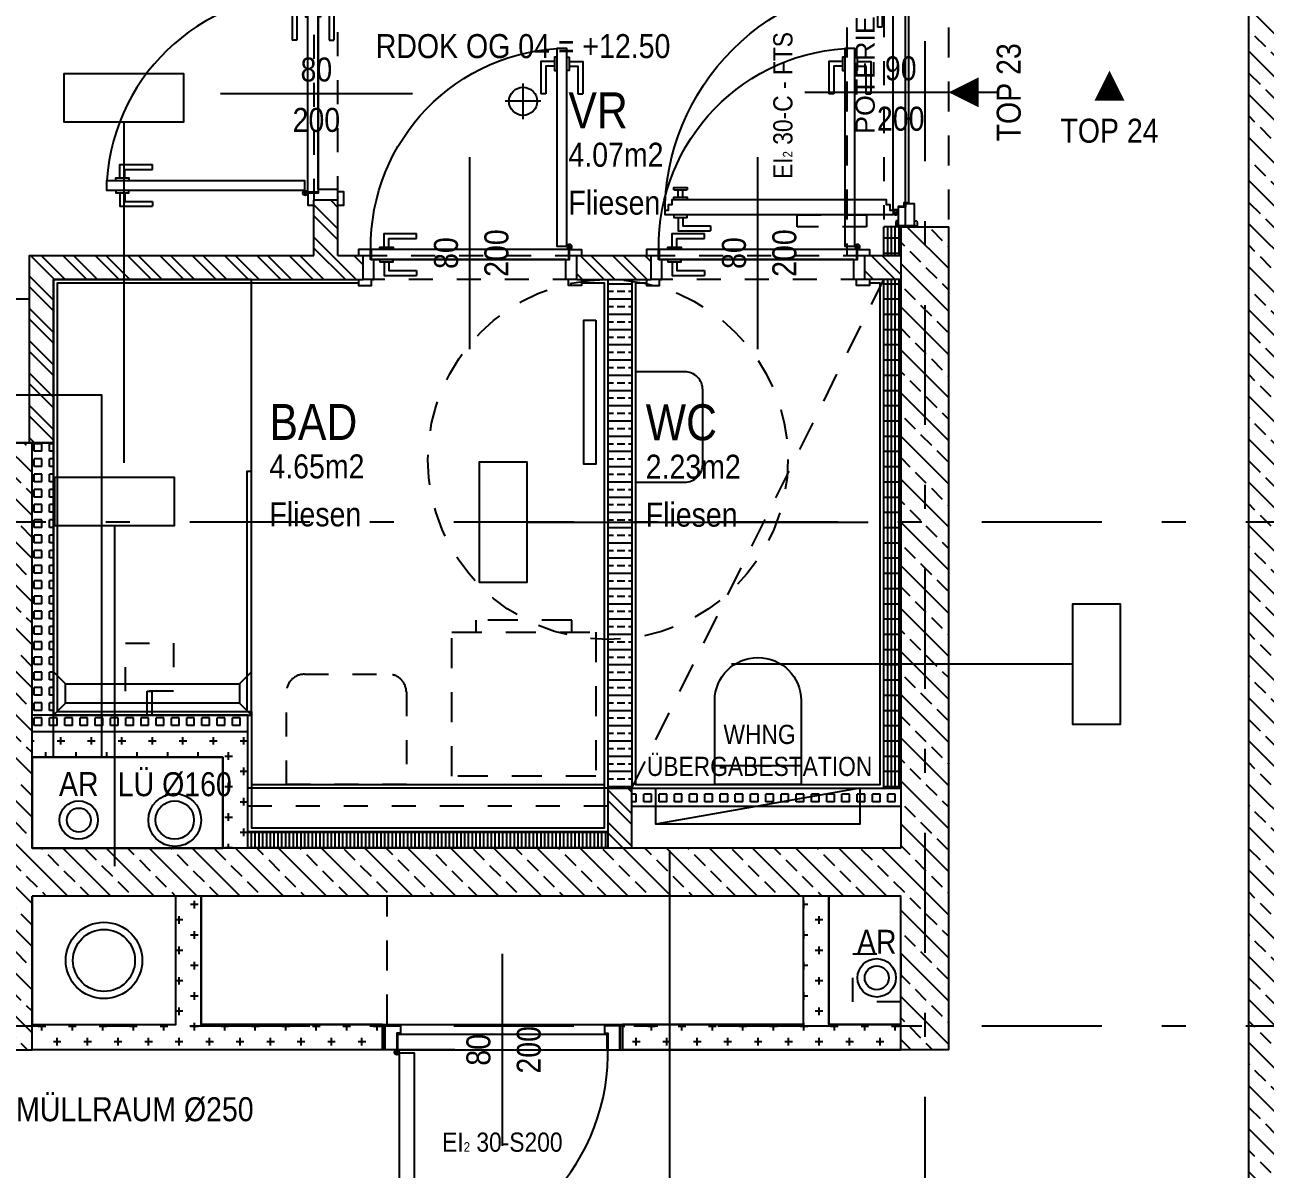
# Model space of a CAD drawing. Header units: millimetres. Extents: x 2821 to 2886, y 1688 to 1792.
# Drawn here: x 2871.19 to 2876.35, y 1729.22 to 1733.99 of the extents above; entities that cross this region are included whole.
import ezdxf
from ezdxf.enums import TextEntityAlignment as Align

# ---------------------------------------------------------------- set-up
doc = ezdxf.new("R2010")
doc.units = ezdxf.units.MM
for name, pattern in [('HIDDEN', [0.375, 0.25, -0.125]), ('HIDDEN2', [0.1875, 0.125, -0.0625]), ('STRICHPUNKT', [1, 0.5, -0.25, 0, -0.25])]:
    doc.linetypes.add(name, pattern=pattern)
for name, color, linetype, plot in [('00_HLP---------M0', 6, 'Continuous', False), ('00_HLP-G00-L04-M0', 6, 'Continuous', False), ('05_HLP---------M0', 6, 'Continuous', False)]:
    doc.layers.add(name, color=color, linetype=linetype, plot=plot)
for name, color, linetype in [('01-SYM-G00-L04-M0', 8, 'Continuous'), ('01-TXT---------M0', 1, 'Continuous'), ('01-TXT---------PP', 1, 'Continuous'), ('01-TXT-G00-L04-M0', 1, 'Continuous'), ('02-ANS-G00-L04-M0', 8, 'Continuous'), ('02-AXO-G00-L04-M0', 8, 'STRICHPUNKT'), ('02-DIM-G00-L04-ACHSEN', 8, 'Continuous'), ('02-DIM-G00-L04-M0', 8, 'Continuous'), ('02-FIL-G00-L04-ORANGE', 40, 'Continuous'), ('02-FIL-G00-L04-STB', 8, 'Continuous'), ('02-FLI-G00-L04-M0', 141, 'Continuous'), ('02-HID---------M0', 8, 'HIDDEN2'), ('02-HID-G00-L04-M0', 8, 'HIDDEN2'), ('02-TWA---------M0', 4, 'Continuous'), ('02-TWA-G00-L04-M0', 4, 'Continuous'), ('02-ZWA---------M0', 2, 'Continuous'), ('02-ZWA-G00-L04-M0', 2, 'Continuous'), ('03-ANS-G00-L04-M0', 8, 'Continuous'), ('03-HID-G00-L04-M0', 8, 'HIDDEN2'), ('03-SYM-G00-L04-M0', 8, 'Continuous'), ('05-STO---------M0', 1, 'Continuous'), ('05-STO--------M0', 1, 'Continuous'), ('05-SYM---------M0', 8, 'Continuous'), ('05-SYM--------M0', 8, 'Continuous'), ('05-SYM-G00-L04-M0', 8, 'Continuous'), ('05-TXT--------M0', 8, 'Continuous'), ('05-TXT-G00-L04-M0', 8, 'Continuous'), ('07-BAR-G00-L04-M0', 8, 'HIDDEN2'), ('07-SAN-G00-L04-FBHZG-EVERT', 8, 'Continuous'), ('07-SAN-G00-L04-M0', 8, 'Continuous')]:
    doc.layers.add(name, color=color, linetype=linetype)
doc.styles.add('ARIAL', font='arial.ttf', dxfattribs={"width": 0.85})
doc.styles.get("Standard").update_dxf_attribs({"font": 'arial.ttf'})
doc.dimstyles.new('pp chromy&schneider', dxfattribs={"dimscale": 0.005, "dimtxt": 25, "dimasz": 10, "dimexe": 0, "dimexo": 0, "dimgap": 5, "dimtad": 1, "dimdec": 1, "dimlfac": 100, "dimrnd": 0.1, "dimzin": 9, "dimdsep": 46, "dimtxsty": 'ARIAL', "dimblk": 'c&s kote', "dimcen": 0, "dimse1": 1, "dimse2": 1, "dimclrd": 8, "dimclrt": 8, "dimadec": 0, "dimazin": 0, "dimtfac": 0.75, "dimtdec": 1, "dimtix": 1, "dimtmove": 2, "dimatfit": 0, "dimldrblk": 'NONE', "dimfxl": 1, "dimtolj": 1, "dimlwd": -1, "dimarcsym": 0})
pattern_1 = [(135, (2796.0732, 1683.69414), (-0.08980256, -0.08980256), []), (135, (2796.0732, 1683.78394), (-0.08980256, -0.08980256), [0.0635, -0.03175])]
pattern_2 = [(90, (2796.073195, 1683.69414), (-0.015875, 0), []), (180, (2796.073195, 1683.69414), (0, -0.0635), [])]
pattern_3 = [(90, (2796.073195, 1683.69414), (-0.03175, 0), [0.03175, -0.03175]), (180, (2796.073195, 1683.69414), (0, -0.03175), [0.03175, -0.03175])]
pattern_4 = [(135, (2796.07319, 1683.69414), (-0.06735192, -0.06735192), []), (135, (2796.07319, 1683.73904), (-0.06735192, -0.06735192), [])]
pattern_5 = [(90, (2796.073195, 1683.69414), (-0.0635, 0.0635), [0.03175, -0.09525]), (180, (2796.08907, 1683.710015), (-0.0635, -0.0635), [0.03175, -0.09525])]

# ---------------------------------------------------------------- blocks, each defined once
blk = doc.blocks.new('05-TXT')
at = {"layer": '05-TXT--------M0'}
blk.add_line((-0.4, 0), (0.4, 0), dxfattribs=at)
at = {"layer": '05-TXT--------M0', "color": 8, "style": 'ARIAL', "width": 0.85}
blk.add_attdef('BREITE', text='', height=0.1, dxfattribs=at).set_placement((0, 0.05), align=Align.CENTER)
blk.add_attdef('HÖHE', text='', height=0.1, rotation=360, dxfattribs=at).set_placement((0, -0.06), align=Align.TOP_CENTER)
blk = doc.blocks.new('TÜR-80_10er-WAND')
at = {"layer": '00_HLP---------M0'}
for points in [[(-0.3575, 0.027), (-0.3575, 0.083), (-0.2225, 0.083)], [(-0.3375, 0.027), (-0.3375, 0.063), (-0.2225, 0.063)], [(-0.2225, 0.063), (-0.2225, 0.083)], [(0.4, 0.017), (-0.4, 0.017)], [(-0.375, 0.017), (-0.375, 0.027), (-0.32, 0.027), (-0.32, 0.017)], [(-0.375, -0.025), (-0.375, -0.035), (-0.32, -0.035), (-0.32, -0.025)], [(-0.3575, -0.035), (-0.3575, -0.091), (-0.2225, -0.091)], [(-0.3375, -0.035), (-0.3375, -0.071), (-0.2225, -0.071)], [(-0.2225, -0.071), (-0.2225, -0.091)]]:
    blk.add_lwpolyline(points, dxfattribs=at)
blk.add_lwpolyline([(0.4115, -0.025), (-0.4115, -0.025), (-0.4115, -0.025), (-0.4115, 0.017), (0.4115, 0.017)], close=True, dxfattribs=at)
at = {"layer": '02-HID---------M0', "ltscale": 0.5}
for points in [[(0.445, 0.1), (-0.445, 0.1)], [(-0.445, 0), (0.445, 0)]]:
    blk.add_lwpolyline(points, dxfattribs=at)
at = {"layer": '02-ZWA---------M0'}
for points in [[(-0.445, 0.1), (-0.445, 0)], [(0.445, 0.1), (0.445, 0)]]:
    blk.add_lwpolyline(points, dxfattribs=at)
at = {"layer": '05-STO--------M0'}
for points in [[(-0.465, 0.1), (-0.465, 0.125), (-0.41, 0.125), (-0.41, 0.1), (-0.4, 0.1), (-0.4, 0.017), (-0.415, 0.017), (-0.415, -0.025), (-0.465, -0.025), (-0.465, 0)], [(0.465, 0.1), (0.465, 0.125), (0.41, 0.125), (0.41, 0.1), (0.4, 0.1), (0.4, 0.017), (0.415, 0.017), (0.415, -0.025), (0.465, -0.025), (0.465, 0)]]:
    blk.add_lwpolyline(points, dxfattribs=at)
at = {"layer": '05-SYM---------M0'}
for points in [[(0.352, -0.8085), (0.296, -0.8085), (0.296, -0.6735)], [(0.316, -0.6735), (0.296, -0.6735)], [(0.352, -0.7885), (0.316, -0.7885), (0.316, -0.6735)], [(0.414, -0.8085), (0.47, -0.8085), (0.47, -0.6735)], [(0.414, -0.7885), (0.45, -0.7885), (0.45, -0.6735)], [(0.45, -0.6735), (0.47, -0.6735)], [(0.362, -0.826), (0.352, -0.826), (0.352, -0.771), (0.362, -0.771)], [(0.404, -0.826), (0.414, -0.826), (0.414, -0.771), (0.404, -0.771)]]:
    blk.add_lwpolyline(points, dxfattribs=at)
at = {"layer": '05-SYM--------M0'}
blk.add_lwpolyline([(0.404, -0.0395), (0.404, -0.8625), (0.404, -0.8625), (0.362, -0.8625), (0.362, -0.0395)], close=True, dxfattribs=at)
for points in [[(0.41, -0.036), (0.42, -0.036)], [(0.415, -0.031), (0.415, -0.041)]]:
    blk.add_lwpolyline(points, dxfattribs=at)
blk.add_circle((0.415, -0.036), 0.01, dxfattribs=at)
blk.add_arc((0.415, -0.036), 0.8282, 176.3309, 266.3309, dxfattribs=at)
blk = doc.blocks.new('WET')
at = {"layer": '02-TWA---------M0'}
for points in [[(-0.545, 0), (-0.545, 0.2)], [(0.545, 0), (0.545, 0.2)]]:
    blk.add_lwpolyline(points, dxfattribs=at)
at = {"layer": '02-ZWA---------M0'}
for points in [[(-0.545, 0), (-0.545, -0.07)], [(0.545, 0), (0.545, -0.07)]]:
    blk.add_lwpolyline(points, dxfattribs=at)
at = {"layer": '05-STO---------M0'}
for points in [[(-0.54, 0.058), (-0.52, 0.058), (-0.52, 0.063, 0.414214), (-0.525, 0.068), (-0.545, 0.068)], [(0.54, 0.058), (0.52, 0.058), (0.52, 0.063, -0.414214), (0.525, 0.068), (0.545, 0.068)], [(-0.54, -0.01), (-0.52, -0.01), (-0.52, -0.015, -0.414214), (-0.525, -0.02), (-0.545, -0.02)], [(0.54, -0.01), (0.52, -0.01), (0.52, -0.015, 0.414214), (0.525, -0.02), (0.545, -0.02)]]:
    blk.add_lwpolyline(points, format="xyb", close=True, dxfattribs=at)
for points in [[(-0.464, -0.01), (-0.54, -0.01), (-0.54, 0.058), (-0.45, 0.058), (-0.45, 0.058), (-0.45, 0.058), (-0.45, 0.0195), (-0.464, 0.0195), (-0.464, -0.01)], [(0.464, -0.01), (0.54, -0.01), (0.54, 0.058), (0.45, 0.058), (0.45, 0.058), (0.45, 0.058), (0.45, 0.0195), (0.464, 0.0195), (0.464, -0.01)]]:
    blk.add_lwpolyline(points, dxfattribs=at)
at = {"layer": '05-SYM---------M0'}
for p, q in [((-0.422, -0.908), (-0.392, -0.908)), ((-0.422, -0.928), (-0.392, -0.928))]:
    blk.add_line(p, q, dxfattribs=at)
for points in [[(0.545, 0.018), (-0.545, 0.018)], [(-0.432, -0.061), (-0.432, -0.061), (-0.452, -0.061), (-0.452, -0.046), (-0.476, -0.046), (-0.476, -0.032), (-0.496, -0.032), (-0.496, -0.982), (-0.476, -0.982), (-0.476, -0.968), (-0.452, -0.968), (-0.452, -0.953), (-0.432, -0.953), (-0.432, -0.061)], [(-0.491, -0.021), (-0.481, -0.021)], [(-0.486, -0.026), (-0.486, -0.016)], [(-0.506, -0.928), (-0.562, -0.928), (-0.562, -0.793)], [(-0.542, -0.793), (-0.562, -0.793)], [(-0.506, -0.908), (-0.542, -0.908), (-0.542, -0.793)], [(-0.496, -0.9455), (-0.506, -0.9455), (-0.506, -0.8905), (-0.496, -0.8905)], [(-0.432, -0.9455), (-0.422, -0.9455), (-0.422, -0.8905), (-0.432, -0.8905)], [(-0.392, -0.9455), (-0.382, -0.9455), (-0.382, -0.8905), (-0.392, -0.8905)], [(-0.392, -0.9455), (-0.392, -0.8905)]]:
    blk.add_lwpolyline(points, dxfattribs=at)
at = {"layer": '05-SYM---------M0', "linetype": 'HIDDEN2', "ltscale": 0.2}
blk.add_lwpolyline([(-0.496, -0.142), (-0.546, -0.142), (-0.546, -0.432), (-0.496, -0.432)], close=True, dxfattribs=at)
at = {"layer": '05-SYM---------M0'}
blk.add_circle((-0.486, -0.021), 0.01, dxfattribs=at)
blk.add_arc((-0.486, -0.021), 0.9611, 269.4038, 0.6558, dxfattribs=at)
at = {"layer": '05_HLP---------M0'}
for p, q in [((0.401, 0.043), (0.401, 0.073)), ((0.421, 0.043), (0.421, 0.073))]:
    blk.add_line(p, q, dxfattribs=at)
for points in [[(0.4385, 0.073), (0.4385, 0.083), (0.3835, 0.083), (0.3835, 0.073)], [(0.4385, 0.073), (0.3835, 0.073)], [(-0.446, 0.033), (-0.446, 0.033), (-0.446, 0.013), (-0.461, 0.013), (-0.461, -0.011), (-0.475, -0.011), (-0.475, -0.031), (0.475, -0.031), (0.475, -0.011), (0.461, -0.011), (0.461, 0.013), (0.446, 0.013), (0.446, 0.033), (-0.446, 0.033)], [(0.4385, 0.033), (0.4385, 0.043), (0.3835, 0.043), (0.3835, 0.033)], [(0.421, -0.041), (0.421, -0.097), (0.286, -0.097)], [(0.401, -0.041), (0.401, -0.077), (0.286, -0.077)], [(0.4385, -0.031), (0.4385, -0.041), (0.3835, -0.041), (0.3835, -0.031)], [(0.286, -0.077), (0.286, -0.097)]]:
    blk.add_lwpolyline(points, dxfattribs=at)
blk = doc.blocks.new('01-SQM')
at = {"layer": '01-TXT---------M0', "color": 1, "style": 'ARIAL', "width": 0.85}
blk.add_attdef('ROOM', (0, 0), '', height=0.15, dxfattribs=at)
blk.add_attdef('AREA', text='', height=0.1, dxfattribs=at).set_placement((0, -0.06), align=Align.TOP_LEFT)
at = {"layer": '01-TXT---------PP', "color": 1, "style": 'ARIAL', "width": 0.85}
blk.add_attdef('NR', text='', height=0.15, dxfattribs=at).set_placement((-0.1173, 0), align=Align.RIGHT)
blk.add_attdef('FLOOR', text='', height=0.1, dxfattribs=at).set_placement((0, -0.26), align=Align.TOP_LEFT)
blk = doc.blocks.new('00-top')
blk.add_lwpolyline([(0, 0, 0, 0.125, 0), (-0.125, 0, 0.125, 0.125, 0)], format="xyseb")
at = {"layer": '01-TXT---------M0', "color": 8, "style": 'ARIAL', "width": 0.85}
for tag, p in [('NUMBER', (-0.3, 0)), ('TOP', (-0.65, 0))]:
    blk.add_attdef(tag, text='', height=0.1, rotation=90, dxfattribs=at).set_placement(p, align=Align.MIDDLE_CENTER)
blk = doc.blocks.new('03-rar')
blk.add_circle((0, 0), 0.05)
at = {"layer": '01-TXT---------M0', "color": 8, "style": 'ARIAL', "width": 0.85}
blk.add_attdef('RR', text='', height=0.1, dxfattribs=at).set_placement((0, 0.1), align=Align.CENTER)
blk = doc.blocks.new('07-WM')
at = {"linetype": 'HIDDEN', "ltscale": 0.5}
blk.add_lwpolyline([(0.05, -0.05), (0.05, -0.65), (0.65, -0.65), (0.65, -0.05)], close=True, dxfattribs=at)
blk.add_lwpolyline([(0.65, -0.15), (0.7, -0.15), (0.7, -0.55), (0.65, -0.55)], dxfattribs=at)
blk = doc.blocks.new('07-WC')
blk.add_lwpolyline([(-0.015, -0.18), (-0.365, -0.18, -1), (-0.365, 0.18, 0), (-0.015, 0.18), (-0.015, -0.18)], format="xyb", close=True)
blk.add_lwpolyline([(-0.095, -0.18), (-0.095, 0.18)])
blk = doc.blocks.new('07-WT-WC')
blk.add_lwpolyline([(1.005, -0.015), (1.005, -0.22, -0.414214), (0.93, -0.295), (0.62, -0.295, -0.414214), (0.545, -0.22), (0.545, -0.015)], format="xyb", close=True)
blk = doc.blocks.new('c&s kote')
at = {"color": 8}
for p, q in [((0, -2), (0, 2)), ((0, 2), (0, -2)), ((-2, 0), (2, 0)), ((2, 0), (-2, 0))]:
    blk.add_line(p, q, dxfattribs=at)
blk.add_circle((0, 0), 0.5, dxfattribs=at)
blk = doc.blocks.new('*D1161')
at = {"layer": '02-DIM-G00-L04-ACHSEN', "color": 8, "transparency": 16777216}
blk.add_arc((2882.1858, 1743.5541), 0.3783, 7.5792, 82.4208, dxfattribs=at)
at = {"layer": 'Defpoints', "color": 0, "transparency": 16777216}
for p in [(2882.1858, 1746.0178), (2882.5134, 1743.7433), (2850.8966, 1743.5541), (2884.5858, 1743.5541), (2882.1858, 1711.0904)]:
    blk.add_point(p, dxfattribs=at)
at = {"layer": '02-DIM-G00-L04-ACHSEN', "color": 8, "transparency": 16777216, "xscale": 0.05, "yscale": 0.05, "zscale": 0.05}
for p, rotation in [((2882.1858, 1743.9324), 176.2103799030817), ((2882.5641, 1743.5541), 273.7896200982518)]:
    blk.add_blockref('c&s kote', p, dxfattribs=dict(at, rotation=rotation))
at = {"layer": '02-DIM-G00-L04-ACHSEN', "color": 8, "transparency": 16777216, "insert": (2882.5161, 1743.8844), "char_height": 0.125, "attachment_point": 5, "rotation": 315, "style": 'ARIAL'}
blk.add_mtext('\\A1;90.00°', dxfattribs=at)
blk = doc.blocks.new('_None')
blk = doc.blocks.new('*D1198')
at = {"layer": '02-DIM-G00-L04-ACHSEN', "color": 8, "transparency": 16777216}
blk.add_arc((2854.0158, 1714.1608), 0.9465, 182.3395, 266.973, dxfattribs=at)
at = {"layer": 'Defpoints', "color": 0, "transparency": 16777216}
for p in [(2854.0158, 1746.0178), (2850.9732, 1714.1973), (2884.5858, 1713.794), (2853.1924, 1713.6941), (2854.0158, 1711.0904)]:
    blk.add_point(p, dxfattribs=at)
at = {"layer": '02-DIM-G00-L04-ACHSEN', "color": 8, "transparency": 16777216, "xscale": 0.05, "yscale": 0.05, "zscale": 0.05}
for p, rotation in [((2853.0694, 1714.1722), 90.82598231942104), ((2854.0158, 1713.2143), 358.4865013265463)]:
    blk.add_blockref('c&s kote', p, dxfattribs=dict(at, rotation=rotation))
at = {"layer": '02-DIM-G00-L04-ACHSEN', "color": 8, "transparency": 16777216, "insert": (2853.4057, 1713.558), "char_height": 0.125, "attachment_point": 5, "rotation": 314.6562, "style": 'ARIAL'}
blk.add_mtext('\\A1;90.69°', dxfattribs=at)
blk = doc.blocks.new('*D1199')
at = {"layer": '02-DIM-G00-L04-ACHSEN', "color": 8, "transparency": 16777216}
blk.add_arc((2882.1858, 1713.8228), 0.9163, 273.127, 356.1855, dxfattribs=at)
at = {"layer": 'Defpoints', "color": 0, "transparency": 16777216}
for p in [(2882.1858, 1746.0178), (2850.9732, 1714.1973), (2884.5858, 1713.794), (2882.6408, 1713.0274), (2882.1858, 1711.0904)]:
    blk.add_point(p, dxfattribs=at)
at = {"layer": '02-DIM-G00-L04-ACHSEN', "color": 8, "transparency": 16777216, "xscale": 0.05, "yscale": 0.05, "zscale": 0.05}
for p, rotation in [((2883.102, 1713.8118), 87.74900272405769), ((2882.1858, 1712.9065), 181.563480922196)]:
    blk.add_blockref('c&s kote', p, dxfattribs=dict(at, rotation=rotation))
at = {"layer": '02-DIM-G00-L04-ACHSEN', "color": 8, "transparency": 16777216, "insert": (2882.8923, 1713.1078), "char_height": 0.125, "attachment_point": 5, "rotation": 224.6562, "style": 'ARIAL'}
blk.add_mtext('\\A1;89.31°', dxfattribs=at)
blk = doc.blocks.new('TÜR-BLOCKZARGE-SCHACHT_100')
at = {"layer": '05-STO---------M0'}
for points in [[(-0.44, 0), (-0.49, 0), (-0.49, -0.1), (-0.425, -0.1), (-0.425, -0.1), (-0.425, -0.1), (-0.425, -0.069), (-0.44, -0.069), (-0.44, 0)], [(0.44, 0), (0.49, 0), (0.49, -0.1), (0.425, -0.1), (0.425, -0.1), (0.425, -0.1), (0.425, -0.069), (0.44, -0.069), (0.44, 0)]]:
    blk.add_lwpolyline(points, dxfattribs=at)
at = {"layer": '05-SYM---------M0'}
for points in [[(0.3656, 0.0134), (0.3656, 0.0134), (0.3656, 0.0134), (0.3656, 0.0134), (0.4296, 0.0134), (0.4296, 0.0134), (0.4296, 0.0134), (0.4296, 0.8874), (0.4296, 0.8874), (0.4296, 0.8874), (0.3656, 0.8874), (0.3656, 0.8874), (0.3656, 0.8874), (0.3656, 0.0134)], [(0.445, 0.0104), (0.435, 0.0104)], [(0.44, 0.0154), (0.44, 0.0054)]]:
    blk.add_lwpolyline(points, dxfattribs=at)
for points in [[(-0.49, 0), (-0.5, 0), (-0.5, -0.1), (-0.49, -0.1)], [(0.49, 0), (0.5, 0), (0.5, -0.1), (0.49, -0.1)]]:
    blk.add_lwpolyline(points, close=True, dxfattribs=at)
blk.add_circle((0.44, 0.0104), 0.01, dxfattribs=at)
blk.add_arc((0.44, 0.0104), 0.8802, 94.8491, 184.8491, dxfattribs=at)
at = {"layer": '05_HLP---------M0'}
blk.add_lwpolyline([(0.437, -0.064), (0.437, -0.064), (0.437, -0.064), (0.437, -0.064), (0.437, 0), (0.437, 0), (0.437, 0), (-0.437, 0), (-0.437, 0), (-0.437, 0), (-0.437, -0.064), (-0.437, -0.064), (-0.437, -0.064), (0.437, -0.064)], dxfattribs=at)
blk = doc.blocks.new('01-HK2')
for p, q in [((0, -0.098), (0, 0.098)), ((0.098, 0), (-0.098, 0))]:
    blk.add_line(p, q)
blk.add_circle((0, 0), 0.0773)
at = {"layer": '01-TXT---------M0', "color": 8, "style": 'ARIAL', "width": 0.85}
blk.add_attdef('HEIGHT', text='', height=0.1, rotation=360, dxfattribs=at).set_placement((0, 0.132), align=Align.BOTTOM_CENTER)

msp = doc.modelspace()

# ---------------------------------------------------------------- hatches: boundary and pattern name
at = {"layer": '02-FIL-G00-L04-ORANGE'}
h = msp.add_hatch(dxfattribs=at)
h.set_pattern_fill('ANSI32', color=256, scale=0.01, angle=197.0465, style=0)
h.set_pattern_definition(pattern_4)
h.paths.add_polyline_path([(2872.5958, 1733.0241), (2872.4908, 1733.0241), (2872.4908, 1733.2541), (2872.3908, 1733.2541), (2872.3908, 1733.0241), (2871.2058, 1733.0241), (2871.2058, 1732.2441), (2871.2158, 1732.2441), (2871.3058, 1732.2441), (2871.3058, 1732.9241), (2872.5958, 1732.9241)])
h = msp.add_hatch(dxfattribs=at)
h.set_pattern_fill('GRATE', color=256, scale=0.02, angle=197.0465, style=0)
h.set_pattern_definition(pattern_2)
h.paths.add_polyline_path([(2874.8358, 1733.1441), (2874.7658, 1733.1441), (2874.7658, 1733.0241), (2874.8358, 1733.0241)])
h = msp.add_hatch(dxfattribs=at)
h.set_pattern_fill('ANSI32', color=256, scale=0.01, angle=197.0465, style=0)
h.set_pattern_definition(pattern_4)
h.paths.add_polyline_path([(2873.7958, 1733.0241), (2873.4858, 1733.0241), (2873.4858, 1732.9241), (2873.7958, 1732.9241)])
h = msp.add_hatch(dxfattribs=at)
h.set_pattern_fill('ANSI32', color=256, scale=0.01, angle=197.0465, style=0)
h.set_pattern_definition(pattern_4)
h.paths.add_polyline_path([(2874.8358, 1733.0241), (2874.6858, 1733.0241), (2874.6858, 1732.9241), (2874.8358, 1732.9241)])
h = msp.add_hatch(dxfattribs=at)
h.set_pattern_fill('BRASS', color=256, scale=0.01, angle=107.0465, style=0)
h.set_pattern_definition([(0, (2796.073195, 1683.69414), (0, 0.0635), []), (0, (2796.073195, 1683.72589), (0, 0.0635), [0.03175, -0.015875])])
h.paths.add_polyline_path([(2873.7158, 1732.9241), (2873.6158, 1732.9241), (2873.6158, 1730.8041), (2873.7158, 1730.8041)])
h = msp.add_hatch(dxfattribs=at)
h.set_pattern_fill('GRATE', color=256, scale=0.02, angle=197.0465, style=0)
h.set_pattern_definition(pattern_2)
h.paths.add_polyline_path([(2874.8358, 1732.9241), (2874.7658, 1732.9241), (2874.7658, 1730.8041), (2874.8358, 1730.8041)])
h = msp.add_hatch(dxfattribs=at)
h.set_pattern_fill('SQUARE', color=256, scale=0.01, angle=197.0465, style=0)
h.set_pattern_definition(pattern_3)
h.paths.add_polyline_path([(2871.3058, 1732.2141), (2871.3058, 1732.2441), (2871.2158, 1732.2441), (2871.2158, 1731.1141), (2871.3058, 1731.1141)])
h = msp.add_hatch(dxfattribs=at)
h.set_pattern_fill('SQUARE', color=256, scale=0.01, angle=197.0465, style=0)
h.set_pattern_definition(pattern_3)
h.paths.add_polyline_path([(2872.1158, 1731.1141), (2871.2158, 1731.1141), (2871.2158, 1731.0441), (2872.1158, 1731.0441)])
h = msp.add_hatch(dxfattribs=at)
h.set_pattern_fill('CROSS', color=256, scale=0.01, angle=107.0465, style=0)
h.set_pattern_definition([(0, (2796.073195, 1683.69414), (0.0635, 0.0635), [0.03175, -0.09525]), (90, (2796.08907, 1683.678265), (-0.0635, 0.0635), [0.03175, -0.09525])])
h.paths.add_polyline_path([(2872.1158, 1731.0441), (2871.2158, 1731.0441), (2871.2158, 1730.9391), (2872.0108, 1730.9391), (2872.0108, 1730.5541), (2872.1158, 1730.5541)])
h = msp.add_hatch(dxfattribs=at)
h.set_pattern_fill('ANSI32', color=256, scale=0.01, angle=197.0465, style=0)
h.set_pattern_definition(pattern_4)
h.paths.add_polyline_path([(2873.7158, 1730.8041), (2873.6158, 1730.8041), (2873.6158, 1730.5541), (2873.7158, 1730.5541)])
h = msp.add_hatch(dxfattribs=at)
h.set_pattern_fill('SQUARE', color=256, scale=0.01, angle=197.0465, style=0)
h.set_pattern_definition(pattern_3)
h.paths.add_polyline_path([(2874.8358, 1730.7291), (2874.8358, 1730.8041), (2873.7158, 1730.8041), (2873.7158, 1730.7291)])
h = msp.add_hatch(dxfattribs=at)
h.set_pattern_fill('GRATE', color=256, scale=0.02, angle=197.0465, style=0)
h.set_pattern_definition(pattern_2)
h.paths.add_polyline_path([(2873.6158, 1730.6241), (2872.1158, 1730.6241), (2872.1158, 1730.5541), (2873.6158, 1730.5541)])
h = msp.add_hatch(dxfattribs=at)
h.set_pattern_fill('CROSS', color=256, scale=0.01, angle=197.0465, style=0)
h.set_pattern_definition(pattern_5)
h.paths.add_polyline_path([(2872.6758, 1729.8141), (2872.6758, 1729.8191), (2871.9208, 1729.8191), (2871.9208, 1730.3541), (2871.8158, 1730.3541), (2871.8158, 1729.8191), (2871.2158, 1729.8191), (2871.2158, 1729.7141), (2872.6758, 1729.7141)])
h = msp.add_hatch(dxfattribs=at)
h.set_pattern_fill('CROSS', color=256, scale=0.01, angle=197.0465, style=0)
h.set_pattern_definition(pattern_5)
h.paths.add_polyline_path([(2874.8358, 1729.8191), (2874.5358, 1729.8191), (2874.5358, 1730.3541), (2874.4308, 1730.3541), (2874.4308, 1729.8191), (2873.6758, 1729.8191), (2873.6758, 1729.7141), (2874.8358, 1729.7141)])
at = {"layer": '02-FIL-G00-L04-STB'}
h = msp.add_hatch(dxfattribs=at)
h.set_pattern_fill('ANSI33', color=256, scale=0.02, angle=197.0465, style=0)
h.set_pattern_definition(pattern_1)
h.paths.add_polyline_path([(2876.4858, 1734.2341), (2880.0558, 1734.2341), (2880.0558, 1733.3441), (2880.2558, 1733.3441), (2880.2558, 1734.2341), (2882.2858, 1734.2341), (2882.2858, 1734.4341), (2879.2358, 1734.4341), (2879.2358, 1735.6341), (2879.0358, 1735.6341), (2879.0358, 1734.4341), (2876.2358, 1734.4341), (2876.2358, 1734.3541), (2876.2358, 1734.2341), (2876.2858, 1734.2341), (2876.2858, 1727.0591), (2876.4858, 1727.0591)])
h = msp.add_hatch(dxfattribs=at)
h.set_pattern_fill('ANSI33', color=256, scale=0.02, angle=197.0465, style=0)
h.set_pattern_definition(pattern_1)
h.paths.add_polyline_path([(2875.0358, 1733.1441), (2874.8358, 1733.1441), (2874.8358, 1730.5541), (2871.2158, 1730.5541), (2871.2158, 1730.9341), (2871.2158, 1732.2441), (2869.5058, 1732.2441), (2869.1358, 1732.2441), (2869.1358, 1732.9441), (2869.0118, 1732.9441), (2869.0118, 1732.9441), (2868.9358, 1732.9441), (2868.9358, 1732.0441), (2871.0158, 1732.0441), (2871.0158, 1729.7141), (2871.2158, 1729.7141), (2871.2158, 1730.3541), (2871.8158, 1730.3541), (2871.9208, 1730.3541), (2871.9208, 1730.3541), (2872.6958, 1730.3541), (2872.6958, 1730.3541), (2874.5358, 1730.3541), (2874.5358, 1730.3541), (2874.8358, 1730.3541), (2874.8358, 1729.8191), (2874.8358, 1729.7141), (2875.0358, 1729.7141)])

# ---------------------------------------------------------------- linework, layer by layer
for p, q in [((2871.5982, 1733.5806), (2871.5982, 1732.1607)), ((2871.5597, 1731.899), (2871.5597, 1730.479)), ((2873.2795, 1731.9124), (2874.6995, 1731.9124)), ((2875.5513, 1731.3208), (2874.1313, 1731.3208)), ((2873.8732, 1729.1253), (2873.8732, 1730.5452))]:
    msp.add_line(p, q)
for points in [[(2871.5982, 1733.5806), (2871.8482, 1733.5806), (2871.8482, 1733.7806), (2871.3482, 1733.7806), (2871.3482, 1733.5806)], [(2873.2795, 1731.9124), (2873.2795, 1732.1624), (2873.0795, 1732.1624), (2873.0795, 1731.6624), (2873.2795, 1731.6624)], [(2871.5597, 1731.899), (2871.8097, 1731.899), (2871.8097, 1732.099), (2871.3097, 1732.099), (2871.3097, 1731.899)], [(2875.5513, 1731.3208), (2875.5513, 1731.0708), (2875.7513, 1731.0708), (2875.7513, 1731.5708), (2875.5513, 1731.5708)]]:
    msp.add_lwpolyline(points, close=True)
at = {"layer": '00_HLP-G00-L04-M0'}
for centre, radius in [((2871.4108, 1730.6716), 0.08), ((2871.8108, 1730.6716), 0.11)]:
    msp.add_circle(centre, radius, dxfattribs=at)
at = {"layer": '02-ANS-G00-L04-M0'}
for points in [[(2873.6158, 1730.8041), (2872.1158, 1730.8041)], [(2872.6758, 1729.8191), (2873.6758, 1729.8191)], [(2872.9783, 1729.7141), (2872.1783, 1729.7141)]]:
    msp.add_lwpolyline(points, dxfattribs=at)
at = {"layer": '02-AXO-G00-L04-M0'}
for points in [[(2874.9358, 1746.0178), (2874.9358, 1711.0904)], [(2850.9732, 1731.9141), (2884.5858, 1731.9141)], [(2850.9732, 1729.8141), (2884.5858, 1729.8141)]]:
    msp.add_lwpolyline(points, dxfattribs=at)
at = {"layer": '02-DIM-G00-L04-M0'}
msp.add_lwpolyline([(2873.6758, 1729.8191), (2874.4308, 1729.8191), (2874.4308, 1730.3541)], dxfattribs=at)
at = {"layer": '02-FIL-G00-L04-ORANGE'}
msp.add_line((2874.8358, 1729.7141), (2873.6758, 1729.7141), dxfattribs=at)
at = {"layer": '02-FLI-G00-L04-M0'}
for points in [[(2872.5758, 1732.9091), (2871.3208, 1732.9091), (2871.3208, 1731.1241), (2872.1308, 1731.1241), (2872.1308, 1730.6391), (2873.6008, 1730.6391), (2873.6008, 1732.9091), (2873.5058, 1732.9091)], [(2873.7758, 1732.9091), (2873.7308, 1732.9091), (2873.7308, 1730.8191), (2874.7508, 1730.8191), (2874.7508, 1732.9091), (2874.7058, 1732.9091)], [(2872.1308, 1730.8191), (2873.6008, 1730.8191)]]:
    msp.add_lwpolyline(points, dxfattribs=at)
at = {"layer": '02-HID-G00-L04-M0'}
msp.add_line((2874.6108, 1734.6491), (2874.6108, 1733.0241), dxfattribs=at)
at = {"layer": '02-HID-G00-L04-M0', "ltscale": 0.5}
for points in [[(2874.7658, 1734.2341), (2874.7658, 1733.1741)], [(2873.6158, 1730.7291), (2872.1158, 1730.7291)]]:
    msp.add_lwpolyline(points, dxfattribs=at)
at = {"layer": '02-HID-G00-L04-M0'}
msp.add_lwpolyline([(2875.0358, 1733.1741), (2875.0358, 1734.2341)], dxfattribs=at)
at = {"layer": '02-TWA-G00-L04-M0'}
for p, q in [((2876.2858, 1727.0041), (2876.2858, 1734.2341)), ((2874.8358, 1730.5541), (2871.2158, 1730.5541)), ((2874.8358, 1730.3541), (2871.2158, 1730.3541)), ((2875.0358, 1729.7141), (2874.8358, 1729.7141))]:
    msp.add_line(p, q, dxfattribs=at)
for points in [[(2874.8358, 1733.1441), (2874.8358, 1730.5541)], [(2875.0358, 1729.7141), (2875.0358, 1733.1441)], [(2869.1358, 1732.2441), (2871.2158, 1732.2441)], [(2871.2158, 1730.5541), (2871.2158, 1732.2441)], [(2871.2158, 1729.7141), (2871.2158, 1730.3541)], [(2874.8358, 1729.7141), (2874.8358, 1730.3541)], [(2871.0158, 1729.7141), (2871.2158, 1729.7141)]]:
    msp.add_lwpolyline(points, dxfattribs=at)
at = {"layer": '02-ZWA-G00-L04-M0'}
for p, q in [((2871.3058, 1731.1091), (2871.3058, 1732.9241)), ((2871.3058, 1732.9241), (2872.5958, 1732.9241)), ((2873.4858, 1732.9241), (2873.7958, 1732.9241)), ((2873.6158, 1732.9241), (2873.6158, 1730.5541)), ((2873.7158, 1732.9241), (2873.7158, 1730.8041)), ((2874.8358, 1732.9241), (2874.6858, 1732.9241)), ((2874.7658, 1730.8041), (2874.7658, 1732.9241)), ((2872.1158, 1731.0391), (2871.2158, 1731.0391)), ((2872.1158, 1730.5541), (2872.1158, 1731.0391)), ((2871.2158, 1730.9341), (2872.0108, 1730.9341)), ((2872.0108, 1730.9341), (2872.0108, 1730.5541)), ((2873.6158, 1730.8041), (2874.8358, 1730.8041)), ((2873.7158, 1730.5541), (2873.7158, 1730.8041)), ((2873.7158, 1730.7291), (2874.8358, 1730.7291)), ((2874.8358, 1730.7291), (2874.8358, 1730.7291)), ((2874.4308, 1729.8191), (2873.6758, 1729.8191)), ((2874.8358, 1729.8191), (2874.5358, 1729.8191)), ((2872.6758, 1729.7141), (2871.2158, 1729.7141))]:
    msp.add_line(p, q, dxfattribs=at)
for points in [[(2872.3908, 1733.0241), (2872.3908, 1733.2541)], [(2872.4908, 1733.0241), (2872.4908, 1733.2541)], [(2874.7658, 1733.0241), (2874.7658, 1733.1441)], [(2871.2058, 1732.2441), (2871.2058, 1733.0241), (2872.3908, 1733.0241)], [(2872.4908, 1733.0241), (2872.5958, 1733.0241)], [(2873.4858, 1733.0241), (2873.7958, 1733.0241)], [(2874.6858, 1733.0241), (2874.8358, 1733.0241)], [(2871.2158, 1732.2441), (2871.3058, 1732.2441)], [(2872.1158, 1731.0391), (2872.1158, 1731.1091), (2871.2158, 1731.1091)], [(2872.1158, 1730.6241), (2873.6158, 1730.6241)], [(2871.2158, 1729.8191), (2871.8158, 1729.8191), (2871.8158, 1730.3541)], [(2872.6758, 1729.8191), (2871.9208, 1729.8191), (2871.9208, 1730.3541)], [(2874.4308, 1729.8191), (2874.4308, 1730.3541)], [(2874.5358, 1729.8191), (2874.5358, 1730.3541)], [(2872.6758, 1729.8191), (2872.6758, 1729.7141)], [(2873.6758, 1729.8191), (2873.6758, 1729.7141)], [(2873.6758, 1729.7141), (2874.8358, 1729.7141)]]:
    msp.add_lwpolyline(points, dxfattribs=at)
at = {"layer": '03-ANS-G00-L04-M0'}
msp.add_lwpolyline([(2871.3058, 1730.9341), (2871.3058, 1732.2441), (2869.5058, 1732.2441), (2869.5058, 1732.4441), (2871.5058, 1732.4441), (2871.5058, 1730.9341), (2871.3058, 1730.9341)], dxfattribs=at)
for points in [[(2871.2158, 1730.9341), (2871.2158, 1730.5541), (2872.0108, 1730.5541), (2872.0108, 1730.9341)], [(2871.2158, 1730.3541), (2871.2158, 1729.8191), (2871.8158, 1729.8191), (2871.8158, 1730.3541)], [(2871.9208, 1730.3541), (2871.9208, 1729.8191), (2874.4308, 1729.8191), (2874.4308, 1730.3541)], [(2874.5358, 1730.3541), (2874.5358, 1729.8191), (2874.8358, 1729.8191), (2874.8358, 1730.3541)]]:
    msp.add_lwpolyline(points, close=True, dxfattribs=at)
at = {"layer": '03-HID-G00-L04-M0'}
msp.add_lwpolyline([(2873.7158, 1730.8041), (2874.7658, 1732.9241)], dxfattribs=at)
msp.add_lwpolyline([(2871.9208, 1730.3541), (2871.9208, 1729.8191), (2872.6958, 1729.8191), (2872.6958, 1730.3541)], close=True, dxfattribs=at)
at = {"layer": '03-HID-G00-L04-M0', "ltscale": 0.5}
msp.add_lwpolyline([(2874.6358, 1730.1141), (2874.8358, 1730.1141), (2874.8358, 1729.9141), (2874.6358, 1729.9141)], close=True, dxfattribs=at)
at = {"layer": '03-SYM-G00-L04-M0'}
for centre, radius in [((2871.5158, 1730.0866), 0.1592), ((2874.7358, 1730.0141), 0.08)]:
    msp.add_circle(centre, radius, dxfattribs=at)
at = {"layer": '07-BAR-G00-L04-M0'}
msp.add_circle((2873.6158, 1732.1741), 0.75, dxfattribs=at)
at = {"layer": '07-SAN-G00-L04-FBHZG-EVERT'}
msp.add_lwpolyline([(2874.6658, 1730.8041), (2874.6658, 1730.6541), (2873.8158, 1730.6541), (2873.8158, 1730.8041)], close=True, dxfattribs=at)
msp.add_lwpolyline([(2874.6658, 1730.8041), (2873.8158, 1730.6541)], dxfattribs=at)
at = {"layer": '07-SAN-G00-L04-M0'}
for points in [[(2872.1308, 1731.1091), (2872.1308, 1732.9241), (2871.3058, 1732.9241), (2871.3058, 1731.1091)], [(2873.5658, 1732.7541), (2873.5658, 1732.1541), (2873.5158, 1732.1541), (2873.5158, 1732.7541)], [(2872.0808, 1731.2391), (2872.0808, 1731.1591), (2871.3558, 1731.1591), (2871.3558, 1731.2391), (2872.0808, 1731.2391)]]:
    msp.add_lwpolyline(points, close=True, dxfattribs=at)
for points in [[(2868.9358, 1732.8441), (2871.2058, 1732.8441), (2871.2058, 1732.8441)], [(2872.1308, 1731.1091), (2872.1308, 1732.1241), (2872.1108, 1732.1241), (2872.1108, 1731.1241)], [(2871.3558, 1731.2391), (2871.3058, 1731.2891)], [(2872.1308, 1731.2891), (2872.0808, 1731.2391)], [(2871.3558, 1731.1591), (2871.3058, 1731.1091)], [(2872.1308, 1731.1091), (2872.0808, 1731.1591)]]:
    msp.add_lwpolyline(points, dxfattribs=at)
at = {"layer": '07-SAN-G00-L04-M0', "linetype": 'HIDDEN2', "ltscale": 0.5}
for points in [[(2871.8058, 1731.2091), (2871.6058, 1731.2091), (2871.6058, 1731.4091), (2871.8058, 1731.4091)], [(2871.6958, 1731.1091), (2871.6958, 1731.2091), (2871.7158, 1731.2091), (2871.7158, 1731.1091)]]:
    msp.add_lwpolyline(points, close=True, dxfattribs=at)
at = {"layer": '07-SAN-G00-L04-M0', "linetype": 'HIDDEN2', "ltscale": 0.8}
msp.add_lwpolyline([(2872.2758, 1730.8191), (2872.2758, 1731.2041, -0.414214), (2872.3508, 1731.2791), (2872.7008, 1731.2791, -0.414214), (2872.7758, 1731.2041), (2872.7758, 1730.8191)], format="xyb", close=True, dxfattribs=at)

# ---------------------------------------------------------------- block references
at = {"layer": '01-SYM-G00-L04-M0'}
ref = msp.add_blockref('01-HK2', (2873.2621, 1733.6667), dxfattribs=dict(at, xscale=0.7575757580343634, yscale=0.7575757580735277, zscale=0.7575757580681662, rotation=1.76090814e-08))
ref.add_attrib('HEIGHT', 'RDOK OG 04 = +12.50', dxfattribs={"layer": '01-TXT---------M0', "color": 8, "height": 0.1, "rotation": 0, "style": 'ARIAL', "width": 0.85}).set_placement((2873.2621, 1733.8167), align=Align.BOTTOM_CENTER)
ref = msp.add_blockref('00-top', (2875.0358, 1733.7041), dxfattribs=dict(at, rotation=179.9999999808234))
ref.add_attrib('TOP', 'TOP 23', dxfattribs={"layer": '01-TXT---------M0', "color": 8, "height": 0.1, "rotation": 270, "style": 'ARIAL', "text_generation_flag": 6, "width": 0.85}).set_placement((2875.2858, 1733.7041), align=Align.MIDDLE_CENTER)
ref = msp.add_blockref('00-top', (2875.7058, 1733.7941), dxfattribs=dict(at, rotation=89.99999995330926))
ref.add_attrib('TOP', 'TOP 24', dxfattribs={"layer": '01-TXT---------M0', "color": 8, "height": 0.1, "rotation": 180, "style": 'ARIAL', "text_generation_flag": 6, "width": 0.85}).set_placement((2875.7058, 1733.5441), align=Align.MIDDLE_CENTER)
at = {"layer": '01-TXT-G00-L04-M0'}
for p, rotation, values in [((2873.4512, 1733.5541), 359.9999999908287, {'ROOM': 'VR', 'AREA': '4.07m2', 'FLOOR': 'Fliesen'}), ((2872.2051, 1732.2553), 359.9999999924961, {'ROOM': 'BAD', 'AREA': '4.65m2', 'FLOOR': 'Fliesen'}), ((2873.7732, 1732.2541), 359.9999999949974, {'ROOM': 'WC', 'AREA': '2.23m2', 'FLOOR': 'Fliesen'})]:
    msp.add_blockref('01-SQM', p, dxfattribs=dict(at, rotation=rotation)).add_auto_attribs(values)
at = {"layer": '03-SYM-G00-L04-M0'}
ref = msp.add_blockref('03-rar', (2871.8108, 1730.6716), dxfattribs=dict(at, xscale=1.600000000325962, yscale=1.600000000313616, zscale=1.600000000298864))
ref.add_attrib('RR', 'LÜ %%C160', dxfattribs={"layer": '01-TXT---------M0', "color": 8, "height": 0.1, "rotation": 0, "style": 'ARIAL', "width": 0.85}).set_placement((2871.8108, 1730.7709), align=Align.CENTER)
for p in [(2871.4108, 1730.6716), (2874.7358, 1730.0141)]:
    msp.add_blockref('03-rar', p, dxfattribs=at).add_auto_attribs({'RR': 'AR'})
ref = msp.add_blockref('03-rar', (2871.5158, 1730.0866), dxfattribs=dict(at, xscale=2.583298193407244, yscale=2.583298193423009, zscale=2.583298193412375))
ref.add_attrib('RR', 'LÜ - MÜLLRAUM %%c250', dxfattribs={"layer": '01-TXT---------M0', "color": 8, "height": 0.1, "rotation": 0, "style": 'ARIAL', "width": 0.85}).set_placement((2871.5158, 1729.4166), align=Align.CENTER)
at = {"layer": '05-SYM-G00-L04-M0', "xscale": -1}
for name, p, rotation in [('WET', (2874.8358, 1733.6891), 269.9999999466391), ('TÜR-80_10er-WAND', (2873.0408, 1733.0241), 180.0000002201135), ('TÜR-80_10er-WAND', (2874.2408, 1733.0241), 180.0000002201135)]:
    msp.add_blockref(name, p, dxfattribs=dict(at, rotation=rotation))
at = {"layer": '05-SYM-G00-L04-M0'}
for name, p, rotation in [('TÜR-80_10er-WAND', (2872.3908, 1733.6991), 269.9999997798865), ('TÜR-BLOCKZARGE-SCHACHT_100', (2873.1758, 1729.7141), 179.9999999991662)]:
    msp.add_blockref(name, p, dxfattribs=dict(at, rotation=rotation))
at = {"layer": '05-TXT-G00-L04-M0'}
for p, rotation, values in [((2872.4008, 1733.6991), 2.33453731e-08, {'BREITE': '80', 'HÖHE': '200'}), ((2874.8358, 1733.7041), 359.9999999941636, {'BREITE': '90', 'HÖHE': '200'}), ((2873.0408, 1733.0341), 89.99999999666494, {'BREITE': '80', 'HÖHE': '200'}), ((2874.2408, 1733.0341), 89.99999999666494, {'BREITE': '80', 'HÖHE': '200'}), ((2873.1758, 1729.7141), 90.0000000133402, {'BREITE': '80', 'HÖHE': '200'})]:
    msp.add_blockref('05-TXT', p, dxfattribs=dict(at, rotation=rotation)).add_auto_attribs(values)
at = {"layer": '07-SAN-G00-L04-M0', "xscale": -1}
for name, p, rotation in [('07-WT-WC', (2873.7158, 1733.0842), 89.99999995330927), ('07-WM', (2873.6158, 1730.8041), 270.0000000033351)]:
    msp.add_blockref(name, p, dxfattribs=dict(at, rotation=rotation))
at = {"layer": '07-SAN-G00-L04-M0', "rotation": 269.999999939969}
msp.add_blockref('07-WC', (2874.2408, 1730.8041), dxfattribs=at)

# ---------------------------------------------------------------- texts
at = {"layer": '01-TXT-G00-L04-M0', "insert": (2874.6476, 1733.5308), "char_height": 0.08, "width": 1.46, "attachment_point": 1, "rotation": 90}
msp.add_mtext('{\\fArial|b0|i0|c0|p34;POTERIE H=15}', dxfattribs=at)
at = {"layer": '05-TXT-G00-L04-M0', "insert": (2874.3858, 1733.6491), "char_height": 0.08, "width": 1.2, "attachment_point": 8, "rotation": 90, "style": 'ARIAL'}
msp.add_mtext('EI{\\H0.5x;2} 30-C - FTS', dxfattribs=at)
at = {"layer": '05-TXT-G00-L04-M0', "insert": (2873.1758, 1729.3694), "char_height": 0.08, "width": 1.1416, "attachment_point": 2, "style": 'ARIAL'}
msp.add_mtext('EI{\\H0.5x;2} 30-S200', dxfattribs=at)
at = {"layer": '07-SAN-G00-L04-FBHZG-EVERT', "insert": (2874.2476, 1730.8541), "char_height": 0.08, "width": 1.165, "attachment_point": 8, "rotation": 360, "style": 'ARIAL'}
msp.add_mtext('WHNG ÜBERGABESTATION', dxfattribs=at)

# ---------------------------------------------------------------- dimensions: what is measured, and where the dimension line sits
at = {"layer": '02-DIM-G00-L04-ACHSEN'}
for base, line1, line2, picture, middle in [((2882.5134, 1743.7433), ((2850.8966, 1743.5541), (2884.5858, 1743.5541)), ((2882.1858, 1746.0178), (2882.1858, 1711.0904)), '*D1161', (2882.5161, 1743.8844)), ((2853.1924, 1713.6941), ((2854.0158, 1746.0178), (2854.0158, 1711.0904)), ((2850.9732, 1714.1973), (2884.5858, 1713.794)), '*D1198', (2853.4057, 1713.558)), ((2882.6408, 1713.0274), ((2882.1858, 1746.0178), (2882.1858, 1711.0904)), ((2850.9732, 1714.1973), (2884.5858, 1713.794)), '*D1199', (2882.8923, 1713.1078))]:
    dim = msp.add_angular_dim_2l(base=base, line1=line1, line2=line2, dimstyle='pp chromy&schneider', override={"dimzin": 8, "dimadec": 2}, dxfattribs=at)
    dim.commit()
    dim.dimension.update_dxf_attribs({"geometry": picture, "text_midpoint": middle})

doc.saveas('drawing.dxf')
